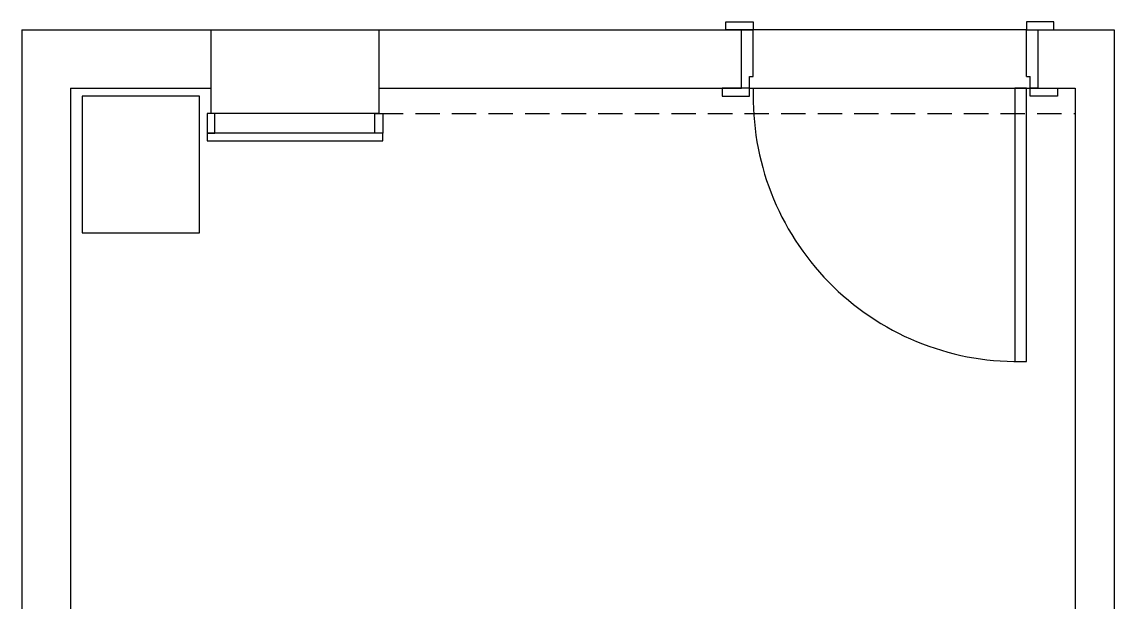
# Model space of a CAD drawing. Extents: x 126968 to 132038, y -1805 to 3860.
# Drawn here: x 131121.3 to 131401.3, y -196.6 to -48 of the extents above; entities that cross this region are included whole.
import ezdxf

# ---------------------------------------------------------------- set-up
doc = ezdxf.new("R2010")
doc.units = 0
doc.header["$MEASUREMENT"] = 0
doc.linetypes.add('HIDDEN', pattern=[0.375, 0.25, -0.125])
for name, color, linetype in [('PENA01', 1, 'CONTINUOUS'), ('PENA02', 2, 'CONTINUOUS'), ('PENA03', 3, 'CONTINUOUS'), ('PENA06', 6, 'CONTINUOUS')]:
    doc.layers.add(name, color=color, linetype=linetype)
doc.layers.add('PROJEÇÃO', color=1, linetype='HIDDEN', transparency=0.51)

msp = doc.modelspace()

# ---------------------------------------------------------------- linework, layer by layer
at = {"layer": 'PENA01'}
for p, q in [((131378.809, -49.958, -43.121), (131308.809, -49.958, -43.121)), ((131307.809, -64.958, -43.121), (131379.809, -64.958, -43.121))]:
    msp.add_line(p, q, dxfattribs=at)
at = {"layer": 'PENA01', "linetype": 'Continuous'}
msp.add_arc((131376.559, -67.176, -43.121), 67.786, 178.12504, 270.63394, dxfattribs=at)
at = {"layer": 'PENA02', "linetype": 'Continuous', "elevation": -43.121}
for points in [[(131136.809, -101.958), (131166.809, -101.958), (131166.809, -66.958), (131136.809, -66.958)], [(131168.809, -76.458), (131170.809, -76.458), (131170.809, -71.458), (131168.809, -71.458)], [(131213.809, -76.458), (131211.809, -76.458), (131211.809, -71.458), (131213.809, -71.458)], [(131168.809, -78.458), (131213.809, -78.458), (131213.809, -76.458), (131168.809, -76.458)]]:
    msp.add_lwpolyline(points, close=True, dxfattribs=at)
at = {"layer": 'PENA03', "linetype": 'Continuous'}
for p, q in [((131305.809, -49.958, -43.121), (131308.809, -49.958, -43.121)), ((131308.809, -61.958, -43.121), (131308.809, -49.958, -43.121)), ((131378.809, -61.958, -43.121), (131378.809, -49.958, -43.121)), ((131378.809, -49.958, -43.121), (131381.809, -49.958, -43.121)), ((131307.809, -61.958, -43.121), (131308.809, -61.958, -43.121)), ((131307.809, -64.958, -43.121), (131307.809, -61.958, -43.121)), ((131378.809, -61.958, -43.121), (131379.809, -61.958, -43.121)), ((131379.809, -64.958, -43.121), (131379.809, -61.958, -43.121)), ((131307.809, -64.958, -43.121), (131305.809, -64.958, -43.121)), ((131381.809, -64.958, -43.121), (131379.809, -64.958, -43.121))]:
    msp.add_line(p, q, dxfattribs=at)
at = {"layer": 'PENA03', "linetype": 'Continuous', "elevation": -43.121}
for points in [[(131308.809, -49.958), (131301.809, -49.958), (131301.809, -47.958), (131308.809, -47.958)], [(131378.809, -49.958), (131385.809, -49.958), (131385.809, -47.958), (131378.809, -47.958)], [(131307.809, -64.958), (131300.809, -64.958), (131300.809, -66.958), (131307.809, -66.958)], [(131378.809, -64.958), (131375.809, -64.958), (131375.809, -134.958), (131378.809, -134.958)], [(131379.809, -64.958), (131386.809, -64.958), (131386.809, -66.958), (131379.809, -66.958)]]:
    msp.add_lwpolyline(points, close=True, dxfattribs=at)
at = {"layer": 'PENA06'}
for p, q in [((131121.309, -49.958, -43.121), (131121.309, -384.958, -43.121)), ((131121.309, -49.958, -43.121), (131169.809, -49.958, -43.121)), ((131212.809, -49.958, -43.121), (131308.309, -49.958, -43.121)), ((131384.309, -49.958, -43.121), (131401.309, -49.958, -43.121)), ((131401.309, -49.958, -43.121), (131401.309, -384.958, -43.121)), ((131133.809, -64.958, -43.121), (131169.809, -64.958, -43.121)), ((131133.809, -64.958, -43.121), (131133.809, -369.958, -43.121)), ((131212.809, -64.958, -43.121), (131305.809, -64.958, -43.121)), ((131381.809, -64.958, -43.121), (131391.309, -64.958, -43.121)), ((131391.309, -64.958, -43.121), (131391.309, -369.958, -43.121))]:
    msp.add_line(p, q, dxfattribs=at)
at = {"layer": 'PENA06', "linetype": 'Continuous'}
for p, q in [((131305.809, -64.958, -43.121), (131305.809, -49.958, -43.121)), ((131381.809, -64.958, -43.121), (131381.809, -49.958, -43.121))]:
    msp.add_line(p, q, dxfattribs=at)
at = {"layer": 'PENA06', "elevation": -43.121}
msp.add_lwpolyline([(131169.809, -71.458), (131169.809, -49.958), (131212.809, -49.958), (131212.809, -71.458)], close=True, dxfattribs=at)
at = {"layer": 'PROJEÇÃO', "ltscale": 25}
msp.add_line((131212.809, -71.458, -43.121), (131391.309, -71.458, -43.121), dxfattribs=at)

doc.saveas('drawing.dxf')
